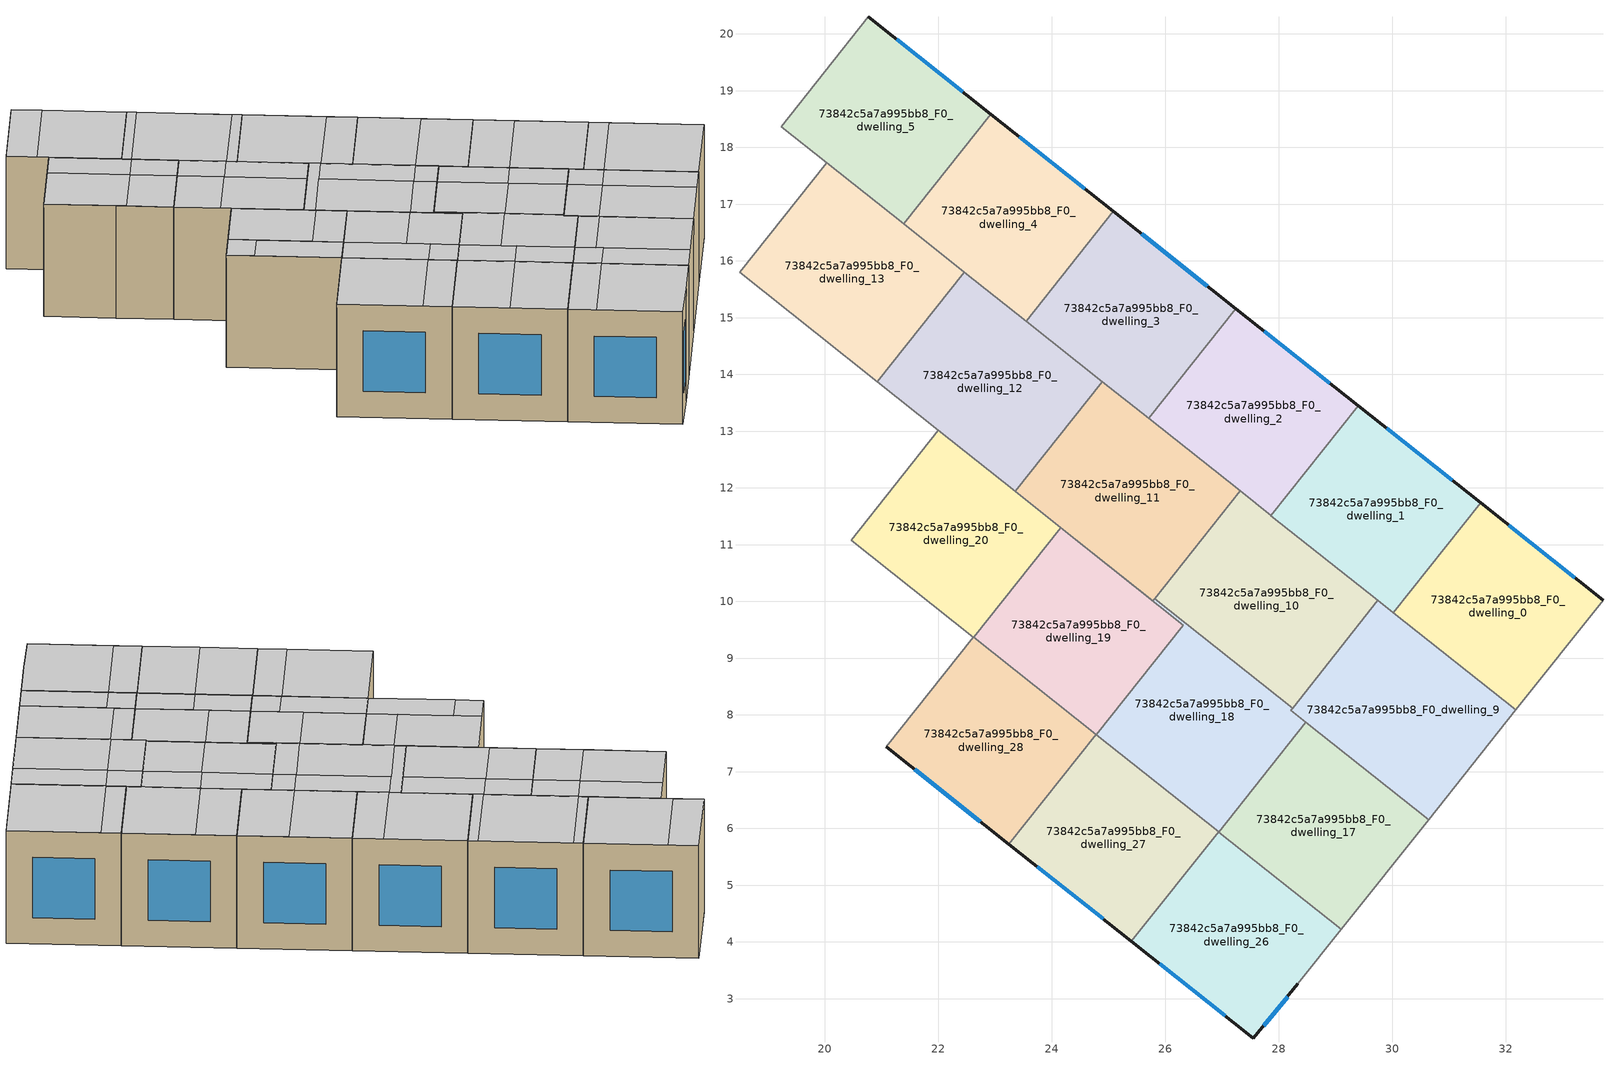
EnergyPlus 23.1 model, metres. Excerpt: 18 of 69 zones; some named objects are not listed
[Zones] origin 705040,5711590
73842c5a7a995bb8_F0_dwelling_0
 floor ground (EU_floor_Construction): 33.72,10.03 32.18,8.09 30.02,9.8 31.56,11.74 z0
 wall outside (EU_wall_Construction): 33.72,10.03 31.56,11.74 z0:3
 wall to 73842c5a7a995bb8_F0_dwelling_1 (EU_wall_Construction): 31.56,11.74 30.02,9.8 z0:3
 wall adiabatic (EU_wall_Construction): 32.18,8.09 33.72,10.03 z0:3
 wall to 73842c5a7a995bb8_F0_dwelling_9 (EU_wall_Construction): 30.02,9.8 32.18,8.09 z0:3
 window (EU_Window_Construction): 33.22,10.42 32.06,11.34 z0.69:2.31
 ceiling to 73842c5a7a995bb8_F1_dwelling_0 (EU_floor_Construction): 32.18,8.09 33.71,10.03 31.95,11.43 30.41,9.49 z3
 ceiling to 73842c5a7a995bb8_F1_dwelling_1 (EU_floor_Construction): 30.41,9.49 31.95,11.43 31.56,11.74 30.02,9.8 z3
73842c5a7a995bb8_F0_dwelling_1
 floor ground (EU_floor_Construction): 31.56,11.74 30.02,9.8 27.87,11.51 29.4,13.45 z0
 wall outside (EU_wall_Construction): 31.56,11.74 29.4,13.45 z0:3
 wall to 73842c5a7a995bb8_F0_dwelling_2 (EU_wall_Construction): 29.4,13.45 27.87,11.51 z0:3
 wall to 73842c5a7a995bb8_F0_dwelling_10 (EU_wall_Construction): 27.87,11.51 29.75,10.02 z0:3
 wall to 73842c5a7a995bb8_F0_dwelling_9 (EU_wall_Construction): 29.75,10.02 30.02,9.8 z0:3
 window (EU_Window_Construction): 31.06,12.13 29.9,13.05 z0.69:2.31
 ceiling to 73842c5a7a995bb8_F1_dwelling_1 (EU_floor_Construction): 30.02,9.8 31.56,11.74 30.19,12.83 28.65,10.89 z3
 ceiling to 73842c5a7a995bb8_F1_dwelling_2 (EU_floor_Construction): 28.65,10.89 30.19,12.83 29.4,13.45 27.87,11.51 z3
73842c5a7a995bb8_F0_dwelling_10
 floor ground (EU_floor_Construction): 29.75,10.02 28.24,8.12 25.82,10.05 27.32,11.95 z0
 wall to 73842c5a7a995bb8_F0_dwelling_18 (EU_wall_Construction): 25.82,10.05 28.24,8.12 z0:3
 wall to 73842c5a7a995bb8_F0_dwelling_9 (EU_wall_Construction): 28.24,8.12 29.75,10.02 z0:3
 wall to 73842c5a7a995bb8_F0_dwelling_11 (EU_wall_Construction): 27.32,11.95 25.82,10.05 z0:3
 wall to 73842c5a7a995bb8_F0_dwelling_2 (EU_wall_Construction): 27.87,11.51 27.32,11.95 z0:3
 ceiling to 73842c5a7a995bb8_F1_dwelling_13 (EU_floor_Construction): 27.14,9 28.13,10.25 26.81,11.3 25.82,10.05 z3
 ceiling to 73842c5a7a995bb8_F1_dwelling_12 (EU_floor_Construction): 28.24,8.12 29.24,9.37 28.13,10.25 27.14,9 z3
 ceiling to 73842c5a7a995bb8_F1_dwelling_1 (EU_floor_Construction): 29.24,9.37 29.75,10.02 28.65,10.89 28.14,10.25 z3
 ceiling to 73842c5a7a995bb8_F1_dwelling_2 (EU_floor_Construction): 28.14,10.25 28.65,10.89 27.32,11.95 26.81,11.3 z3
73842c5a7a995bb8_F0_dwelling_11
 floor ground (EU_floor_Construction): 27.32,11.95 25.79,10.01 23.36,11.94 24.89,13.88 z0
 wall to 73842c5a7a995bb8_F0_dwelling_12 (EU_wall_Construction): 24.89,13.88 23.36,11.94 z0:3
 wall to 73842c5a7a995bb8_F0_dwelling_2 (EU_wall_Construction): 27.32,11.95 25.71,13.23 z0:3
 wall to 73842c5a7a995bb8_F0_dwelling_18 (EU_wall_Construction): 24.17,11.3 25.79,10.01 25.82,10.05 z0:3
 wall to 73842c5a7a995bb8_F0_dwelling_3 (EU_wall_Construction): 25.71,13.23 24.89,13.88 z0:3
 wall to 73842c5a7a995bb8_F0_dwelling_20 (EU_wall_Construction): 23.36,11.94 24.17,11.3 z0:3
 ceiling to 73842c5a7a995bb8_F1_dwelling_14 (EU_floor_Construction): 25.34,10.37 26.37,11.65 24.6,13.06 23.58,11.77 z3
 ceiling to 73842c5a7a995bb8_F1_dwelling_3 (EU_floor_Construction): 26.37,11.65 26.88,12.29 25.12,13.7 24.61,13.05 z3
 ceiling adiabatic (EU_roof_Construction): 24.61,13.05 25.12,13.7 24.89,13.88 23.36,11.94 23.58,11.77 z3
 ceiling to 73842c5a7a995bb8_F1_dwelling_13 (EU_floor_Construction): 25.82,10.05 26.81,11.3 26.37,11.65 25.34,10.37 25.79,10.01 z3
 ceiling to 73842c5a7a995bb8_F1_dwelling_2 (EU_floor_Construction): 26.81,11.3 27.32,11.95 26.88,12.29 26.37,11.65 z3
73842c5a7a995bb8_F0_dwelling_12
 floor ground (EU_floor_Construction): 24.89,13.88 23.36,11.94 20.93,13.87 22.46,15.8 z0
 wall to 73842c5a7a995bb8_F0_dwelling_13 (EU_wall_Construction): 22.46,15.8 20.93,13.87 z0:3
 wall to 73842c5a7a995bb8_F0_dwelling_3 (EU_wall_Construction): 24.89,13.88 23.55,14.94 z0:3
 wall to 73842c5a7a995bb8_F0_dwelling_20 (EU_wall_Construction): 22,13.02 23.36,11.94 z0:3
 wall to 73842c5a7a995bb8_F0_dwelling_4 (EU_wall_Construction): 23.55,14.94 22.47,15.8 z0:3
 wall to 73842c5a7a995bb8_F0_dwelling_21 (EU_wall_Construction): 20.93,13.87 22,13.02 z0:3
 ceiling adiabatic (EU_roof_Construction): 23.36,11.94 24.38,13.23 22.83,14.46 21.81,13.17 z3
 ceiling to 73842c5a7a995bb8_F1_dwelling_16 (EU_floor_Construction): 21.81,13.17 22.83,14.46 21.95,15.16 20.93,13.87 z3
 ceiling to 73842c5a7a995bb8_F1_dwelling_4 (EU_floor_Construction): 24.38,13.23 24.89,13.88 23.35,15.1 22.84,14.45 z3
 ceiling to 73842c5a7a995bb8_F1_dwelling_5 (EU_floor_Construction): 22.84,14.45 23.35,15.1 22.46,15.8 21.95,15.16 z3
73842c5a7a995bb8_F0_dwelling_13
 floor ground (EU_floor_Construction): 22.46,15.8 20.93,13.87 18.5,15.8 20.04,17.73 z0
 wall to 73842c5a7a995bb8_F0_dwelling_14 (EU_wall_Construction): 20.04,17.73 18.5,15.8 z0:3
 wall to 73842c5a7a995bb8_F0_dwelling_5 (EU_wall_Construction): 21.39,16.65 20.04,17.73 z0:3
 wall to 73842c5a7a995bb8_F0_dwelling_22 (EU_wall_Construction): 18.5,15.8 19.85,14.73 z0:3
 wall to 73842c5a7a995bb8_F0_dwelling_21 (EU_wall_Construction): 19.85,14.73 20.93,13.87 z0:3
 wall to 73842c5a7a995bb8_F0_dwelling_4 (EU_wall_Construction): 22.46,15.8 21.39,16.65 z0:3
 ceiling to 73842c5a7a995bb8_F1_dwelling_5 (EU_floor_Construction): 21.95,15.16 22.46,15.8 21.59,16.5 21.08,15.86 z3
 ceiling to 73842c5a7a995bb8_F1_dwelling_17 (EU_floor_Construction): 20.04,14.57 21.07,15.86 19.52,17.09 18.5,15.8 z3
 ceiling to 73842c5a7a995bb8_F1_dwelling_16 (EU_floor_Construction): 20.93,13.87 21.95,15.16 21.07,15.86 20.04,14.57 z3
 ceiling to 73842c5a7a995bb8_F1_dwelling_6 (EU_floor_Construction): 21.08,15.86 21.59,16.5 20.04,17.73 19.52,17.09 z3
73842c5a7a995bb8_F0_dwelling_17
 floor ground (EU_floor_Construction): 30.64,6.16 29.11,4.22 26.95,5.94 28.48,7.87 z0
 wall to 73842c5a7a995bb8_F0_dwelling_18 (EU_wall_Construction): 28.48,7.87 26.95,5.94 z0:3
 wall adiabatic (EU_wall_Construction): 29.11,4.22 30.64,6.16 z0:3
 wall to 73842c5a7a995bb8_F0_dwelling_26 (EU_wall_Construction): 26.95,5.94 29.11,4.22 z0:3
 wall to 73842c5a7a995bb8_F0_dwelling_9 (EU_wall_Construction): 30.64,6.16 28.48,7.87 z0:3
 ceiling to 73842c5a7a995bb8_F1_dwelling_22 (EU_floor_Construction): 29.11,4.22 29.62,4.87 27.99,6.16 27.48,5.51 z3
 ceiling to 73842c5a7a995bb8_F1_dwelling_12 (EU_floor_Construction): 27.85,6.27 28.87,7.56 28.48,7.87 27.46,6.58 z3
 ceiling to 73842c5a7a995bb8_F1_dwelling_23 (EU_floor_Construction): 27.48,5.51 27.99,6.16 27.46,6.58 26.95,5.94 z3
 ceiling adiabatic (EU_roof_Construction): 29.62,4.87 29.11,4.22 30.64,6.16 28.87,7.56 27.85,6.27 27.46,6.58 z3
73842c5a7a995bb8_F0_dwelling_18
 floor ground (EU_floor_Construction): 26.32,9.58 24.17,11.3 25.79,10.01 25.82,10.05 28.24,8.12 28.21,8.08 28.48,7.87 26.95,5.94 24.79,7.65 z0
 wall to 73842c5a7a995bb8_F0_dwelling_19 (EU_wall_Construction): 24.17,11.3 26.32,9.58 24.79,7.65 z0:3
 wall to 73842c5a7a995bb8_F0_dwelling_27 (EU_wall_Construction): 24.79,7.65 26.94,5.94 z0:3
 wall to 73842c5a7a995bb8_F0_dwelling_9 (EU_wall_Construction): 28.48,7.87 28.21,8.08 28.24,8.12 z0:3
 ceiling to 73842c5a7a995bb8_F1_dwelling_12 (EU_floor_Construction): 27.46,6.58 28.48,7.87 28.21,8.08 28.24,8.12 27.14,9 26.08,7.67 z3
 ceiling to 73842c5a7a995bb8_F1_dwelling_23 (EU_floor_Construction): 26.95,5.94 27.46,6.58 26.38,7.44 25.86,6.8 z3
 ceiling to 73842c5a7a995bb8_F1_dwelling_13 (EU_floor_Construction): 26.08,7.67 27.14,9 25.82,10.05 25.79,10.01 25.34,10.36 26.32,9.58 25.3,8.3 z3
 ceiling to 73842c5a7a995bb8_F1_dwelling_24 (EU_floor_Construction): 25.86,6.8 26.38,7.44 25.3,8.3 24.79,7.65 z3
73842c5a7a995bb8_F0_dwelling_19
 floor ground (EU_floor_Construction): 26.32,9.58 24.79,7.65 22.63,9.37 24.17,11.3 z0
 wall to 73842c5a7a995bb8_F0_dwelling_20 (EU_wall_Construction): 24.17,11.3 22.63,9.37 z0:3
 wall to 73842c5a7a995bb8_F0_dwelling_28 (EU_wall_Construction): 22.63,9.37 24.78,7.66 z0:3
 ceiling to 73842c5a7a995bb8_F1_dwelling_13 (EU_floor_Construction): 25.3,8.3 26.32,9.58 25.34,10.36 24.32,9.08 z3
 ceiling to 73842c5a7a995bb8_F1_dwelling_25 (EU_floor_Construction): 24.24,8.09 24.76,8.73 23.14,10.01 22.63,9.37 z3
 ceiling to 73842c5a7a995bb8_F1_dwelling_24 (EU_floor_Construction): 24.79,7.65 25.3,8.3 24.76,8.73 24.24,8.09 z3
 ceiling adiabatic (EU_roof_Construction): 25.3,8.3 24.32,9.08 25.34,10.36 24.17,11.3 23.14,10.01 z3
73842c5a7a995bb8_F0_dwelling_2
 floor ground (EU_floor_Construction): 29.4,13.45 27.87,11.51 25.71,13.23 27.25,15.16 z0
 wall outside (EU_wall_Construction): 29.4,13.45 27.25,15.16 z0:3
 wall to 73842c5a7a995bb8_F0_dwelling_3 (EU_wall_Construction): 27.25,15.16 25.71,13.23 z0:3
 window (EU_Window_Construction): 28.9,13.85 27.75,14.77 z0.69:2.31
 ceiling adiabatic (EU_roof_Construction): 26.88,12.29 28.42,14.23 27.25,15.16 25.71,13.23 z3
 ceiling to 73842c5a7a995bb8_F1_dwelling_2 (EU_floor_Construction): 27.87,11.51 29.4,13.45 28.42,14.23 26.88,12.29 z3
73842c5a7a995bb8_F0_dwelling_20
 floor ground (EU_floor_Construction): 24.17,11.3 22.63,9.37 20.47,11.08 22.01,13.02 z0
 wall to 73842c5a7a995bb8_F0_dwelling_21 (EU_wall_Construction): 22.01,13.02 20.47,11.08 z0:3
 wall to 73842c5a7a995bb8_F0_dwelling_29 (EU_wall_Construction): 20.47,11.08 22.62,9.37 z0:3
 ceiling to 73842c5a7a995bb8_F1_dwelling_26 (EU_floor_Construction): 22.62,9.37 23.14,10.01 21.52,11.3 21,10.66 z3
 ceiling to 73842c5a7a995bb8_F1_dwelling_15 (EU_floor_Construction): 22.55,10.48 23.58,11.77 22.01,13.02 20.98,11.73 z3
 ceiling to 73842c5a7a995bb8_F1_dwelling_14 (EU_floor_Construction): 23.14,10.01 24.17,11.3 23.58,11.77 22.55,10.48 z3
 ceiling to 73842c5a7a995bb8_F1_dwelling_27 (EU_floor_Construction): 21,10.66 21.52,11.3 20.98,11.73 20.47,11.08 z3
73842c5a7a995bb8_F0_dwelling_26
 floor ground (EU_floor_Construction): 29.11,4.22 28.34,3.26 27.55,2.3 25.41,4.01 26.94,5.94 z0
 wall outside (EU_wall_Construction): 25.41,4.01 27.55,2.3 28.34,3.26 z0:3
 wall adiabatic (EU_wall_Construction): 28.34,3.26 29.11,4.22 z0:3
 wall to 73842c5a7a995bb8_F0_dwelling_27 (EU_wall_Construction): 26.94,5.94 25.41,4.01 z0:3
 window (EU_Window_Construction): 27.74,2.53 28.16,3.04 / 25.9,3.61 27.06,2.7 z0.69:2.31
 ceiling to 73842c5a7a995bb8_F1_dwelling_22 (EU_floor_Construction): 28.34,3.26 29.11,4.22 27.48,5.51 25.95,3.58 27.55,2.3 z3
 ceiling to 73842c5a7a995bb8_F1_dwelling_23 (EU_floor_Construction): 25.95,3.58 27.48,5.51 26.95,5.94 25.41,4.01 z3
73842c5a7a995bb8_F0_dwelling_27
 floor ground (EU_floor_Construction): 26.94,5.94 25.41,4.01 23.25,5.72 24.78,7.66 z0
 wall outside (EU_wall_Construction): 23.25,5.72 25.41,4.01 z0:3
 wall to 73842c5a7a995bb8_F0_dwelling_28 (EU_wall_Construction): 24.78,7.66 23.25,5.72 z0:3
 window (EU_Window_Construction): 23.75,5.33 24.91,4.41 z0.69:2.31
 ceiling to 73842c5a7a995bb8_F1_dwelling_23 (EU_floor_Construction): 25.41,4.01 26.94,5.94 25.86,6.8 24.33,4.87 z3
 ceiling to 73842c5a7a995bb8_F1_dwelling_24 (EU_floor_Construction): 24.33,4.87 25.86,6.8 24.78,7.66 23.25,5.72 z3
73842c5a7a995bb8_F0_dwelling_28
 floor ground (EU_floor_Construction): 24.78,7.66 23.25,5.72 21.09,7.44 22.62,9.37 z0
 wall outside (EU_wall_Construction): 21.09,7.44 23.25,5.72 z0:3
 wall to 73842c5a7a995bb8_F0_dwelling_29 (EU_wall_Construction): 22.62,9.37 21.09,7.44 z0:3
 window (EU_Window_Construction): 21.59,7.04 22.75,6.12 z0.69:2.31
 ceiling to 73842c5a7a995bb8_F1_dwelling_24 (EU_floor_Construction): 23.25,5.72 24.78,7.66 24.24,8.09 22.71,6.15 z3
 ceiling to 73842c5a7a995bb8_F1_dwelling_25 (EU_floor_Construction): 22.71,6.15 24.24,8.09 22.62,9.37 21.09,7.44 z3
73842c5a7a995bb8_F0_dwelling_3
 floor ground (EU_floor_Construction): 27.25,15.16 25.71,13.23 23.55,14.94 25.09,16.88 z0
 wall outside (EU_wall_Construction): 27.25,15.16 25.09,16.88 z0:3
 wall to 73842c5a7a995bb8_F0_dwelling_4 (EU_wall_Construction): 25.09,16.88 23.55,14.94 z0:3
 window (EU_Window_Construction): 26.75,15.56 25.59,16.48 z0.69:2.31
 ceiling adiabatic (EU_roof_Construction): 25.12,13.7 26.66,15.63 25.09,16.88 23.55,14.94 z3
 ceiling to 73842c5a7a995bb8_F1_dwelling_3 (EU_floor_Construction): 25.71,13.23 27.25,15.16 26.66,15.63 25.12,13.7 z3
73842c5a7a995bb8_F0_dwelling_4
 floor ground (EU_floor_Construction): 25.09,16.88 23.55,14.94 21.39,16.66 22.93,18.59 z0
 wall outside (EU_wall_Construction): 25.09,16.88 22.93,18.59 z0:3
 wall to 73842c5a7a995bb8_F0_dwelling_5 (EU_wall_Construction): 22.93,18.59 21.39,16.66 z0:3
 window (EU_Window_Construction): 24.59,17.27 23.43,18.19 z0.69:2.31
 ceiling to 73842c5a7a995bb8_F1_dwelling_5 (EU_floor_Construction): 23.35,15.1 24.89,17.03 23.12,18.43 21.59,16.5 z3
 ceiling to 73842c5a7a995bb8_F1_dwelling_6 (EU_floor_Construction): 21.59,16.5 23.12,18.43 22.93,18.59 21.39,16.66 z3
 ceiling adiabatic (EU_roof_Construction): 23.55,14.94 25.09,16.88 24.89,17.03 23.35,15.1 z3
73842c5a7a995bb8_F0_dwelling_5
 floor ground (EU_floor_Construction): 22.93,18.59 21.39,16.66 19.24,18.37 20.77,20.3 z0
 wall outside (EU_wall_Construction): 22.93,18.59 20.77,20.3 z0:3
 wall to 73842c5a7a995bb8_F0_dwelling_6 (EU_wall_Construction): 20.77,20.3 19.24,18.37 z0:3
 wall to 73842c5a7a995bb8_F0_dwelling_14 (EU_wall_Construction): 19.24,18.37 20.04,17.73 z0:3
 window (EU_Window_Construction): 22.43,18.99 21.27,19.91 z0.69:2.31
 ceiling to 73842c5a7a995bb8_F1_dwelling_6 (EU_floor_Construction): 21.39,16.66 22.93,18.59 21.36,19.84 19.82,17.9 z3
 ceiling to 73842c5a7a995bb8_F1_dwelling_7 (EU_floor_Construction): 19.82,17.9 21.36,19.84 20.77,20.3 19.24,18.37 z3
73842c5a7a995bb8_F0_dwelling_9
 floor ground (EU_floor_Construction): 32.18,8.09 30.64,6.16 28.21,8.08 29.75,10.02 z0
 wall adiabatic (EU_wall_Construction): 30.64,6.16 32.18,8.09 z0:3
 ceiling to 73842c5a7a995bb8_F1_dwelling_11 (EU_floor_Construction): 30.64,6.16 31.67,7.45 29.9,8.85 28.87,7.56 z3
 ceiling to 73842c5a7a995bb8_F1_dwelling_0 (EU_floor_Construction): 31.67,7.45 32.18,8.09 30.41,9.49 29.9,8.85 z3
 ceiling to 73842c5a7a995bb8_F1_dwelling_12 (EU_floor_Construction): 28.87,7.56 29.9,8.85 29.24,9.37 28.21,8.08 z3
 ceiling to 73842c5a7a995bb8_F1_dwelling_1 (EU_floor_Construction): 29.9,8.85 30.41,9.49 29.75,10.02 29.24,9.37 z3
[Building]
EU S2 Campaign: North Axis=0; Terrain=City; Solar Distribution=FullExterior
[Site:Location]
London: Latitude=51.5; Longitude=-0.5; Time Zone=0; Elevation=25
[SizingPeriod:WeatherFileDays]
AnnualSizingPeriod: Begin Month=1; Begin Day of Month=1; End Month=12; End Day of Month=31; Day of Week for Start Day=Monday; Use Weather File Daylight Saving Period=No; Use Weather File Rain and Snow Indicators=No
[MATERIAL]
EU_InternalMass_Material: Roughness=MediumRough; Thickness=0.1; Conductivity=1; Density=1800; Specific Heat=900; Thermal Absorptance=0.9; Solar Absorptance=0.7; Visible Absorptance=0.7
[MATERIAL:NOMASS] Roughness=MediumRough; Thermal Absorptance=0.9; Solar Absorptance=0.7; Visible Absorptance=0.7
Name | Thermal Resistance
EU_wall_NoMass | 0.635353
EU_roof_NoMass | 0.675062
EU_floor_NoMass | 1.96382
[WINDOWMATERIAL:SIMPLEGLAZINGSYSTEM]
EU_Window_SimpleGlazing: UFactor=2.96269; Solar Heat Gain Coefficient=0.76; Visible Transmittance=0.76
[CONSTRUCTION]
EU_wall_Construction: EU_wall_NoMass
EU_roof_Construction: EU_roof_NoMass
EU_floor_Construction: EU_floor_NoMass
EU_InternalMass_Construction: EU_InternalMass_Material
EU_Window_Construction: EU_Window_SimpleGlazing
[ZONE] Type=1; Multiplier=1; Ceiling Height=autocalculate; Floor Area=autocalculate; Part of Total Floor Area=Yes
Name | Volume
73842c5a7a995bb8_F0_dwelling_0 | 20.4207
73842c5a7a995bb8_F0_dwelling_1 | 20.4265
73842c5a7a995bb8_F0_dwelling_10 | 22.5198
73842c5a7a995bb8_F0_dwelling_11 | 22.9724
73842c5a7a995bb8_F0_dwelling_12 | 22.9819
73842c5a7a995bb8_F0_dwelling_13; 73842c5a7a995bb8_F0_dwelling_9 | 22.9768
73842c5a7a995bb8_F0_dwelling_17; 73842c5a7a995bb8_F0_dwelling_28 | 20.4221
73842c5a7a995bb8_F0_dwelling_18 | 20.8806
73842c5a7a995bb8_F0_dwelling_19; 73842c5a7a995bb8_F0_dwelling_26 | 20.417
73842c5a7a995bb8_F0_dwelling_2 | 20.4199
73842c5a7a995bb8_F0_dwelling_20 | 20.4287
73842c5a7a995bb8_F0_dwelling_27 | 20.4229
73842c5a7a995bb8_F0_dwelling_3 | 20.4258
73842c5a7a995bb8_F0_dwelling_4 | 20.4192
73842c5a7a995bb8_F0_dwelling_5 | 20.425
[INTERNALMASS] Construction=EU_InternalMass_Construction
Name | Zone or ZoneList | Surface Area
73842c5a7a995bb8_F0_dwelling_0_EU_InternalMass | 73842c5a7a995bb8_F0_dwelling_0 | 6.80707
73842c5a7a995bb8_F0_dwelling_1_EU_InternalMass | 73842c5a7a995bb8_F0_dwelling_1 | 6.80872
73842c5a7a995bb8_F0_dwelling_2_EU_InternalMass | 73842c5a7a995bb8_F0_dwelling_2 | 6.80699
73842c5a7a995bb8_F0_dwelling_3_EU_InternalMass | 73842c5a7a995bb8_F0_dwelling_3 | 6.80832
73842c5a7a995bb8_F0_dwelling_4_EU_InternalMass | 73842c5a7a995bb8_F0_dwelling_4 | 6.80648
73842c5a7a995bb8_F0_dwelling_5_EU_InternalMass | 73842c5a7a995bb8_F0_dwelling_5 | 6.8081
73842c5a7a995bb8_F0_dwelling_9_EU_InternalMass | 73842c5a7a995bb8_F0_dwelling_9 | 7.6587
73842c5a7a995bb8_F0_dwelling_10_EU_InternalMass | 73842c5a7a995bb8_F0_dwelling_10 | 7.50638
73842c5a7a995bb8_F0_dwelling_11_EU_InternalMass | 73842c5a7a995bb8_F0_dwelling_11 | 7.65716
73842c5a7a995bb8_F0_dwelling_12_EU_InternalMass | 73842c5a7a995bb8_F0_dwelling_12 | 7.66063
73842c5a7a995bb8_F0_dwelling_13_EU_InternalMass | 73842c5a7a995bb8_F0_dwelling_13 | 7.6587
73842c5a7a995bb8_F0_dwelling_17_EU_InternalMass | 73842c5a7a995bb8_F0_dwelling_17 | 6.80738
73842c5a7a995bb8_F0_dwelling_18_EU_InternalMass | 73842c5a7a995bb8_F0_dwelling_18 | 6.9599
73842c5a7a995bb8_F0_dwelling_19_EU_InternalMass | 73842c5a7a995bb8_F0_dwelling_19 | 6.80576
73842c5a7a995bb8_F0_dwelling_20_EU_InternalMass | 73842c5a7a995bb8_F0_dwelling_20 | 6.80923
73842c5a7a995bb8_F0_dwelling_26_EU_InternalMass | 73842c5a7a995bb8_F0_dwelling_26 | 6.80732
73842c5a7a995bb8_F0_dwelling_27_EU_InternalMass | 73842c5a7a995bb8_F0_dwelling_27 | 6.80738
73842c5a7a995bb8_F0_dwelling_28_EU_InternalMass | 73842c5a7a995bb8_F0_dwelling_28 | 6.80759
[OTHEREQUIPMENT] Fuel Type=Electricity; Design Level Calculation Method=Watts/Area; Power per Zone Floor Area=1; Fraction Latent=0; Fraction Radiant=0; Fraction Lost=0; Carbon Dioxide Generation Rate=0; EndUse Subcategory=EU_Step8_InternalGains
Name | Zone or ZoneList or Space or SpaceList | Schedule
EU_Step8_InternalGain_73842c5a7a995bb8_F0_dwelling_0_f000 | 73842c5a7a995bb8_F0_dwelling_0 | EU_Step8_GainSchedule_73842c5a7a995bb8_F0_dwelling_0_f000
EU_Step8_InternalGain_73842c5a7a995bb8_F0_dwelling_1_f000 | 73842c5a7a995bb8_F0_dwelling_1 | EU_Step8_GainSchedule_73842c5a7a995bb8_F0_dwelling_1_f000
EU_Step8_InternalGain_73842c5a7a995bb8_F0_dwelling_2_f000 | 73842c5a7a995bb8_F0_dwelling_2 | EU_Step8_GainSchedule_73842c5a7a995bb8_F0_dwelling_2_f000
EU_Step8_InternalGain_73842c5a7a995bb8_F0_dwelling_3_f000 | 73842c5a7a995bb8_F0_dwelling_3 | EU_Step8_GainSchedule_73842c5a7a995bb8_F0_dwelling_3_f000
EU_Step8_InternalGain_73842c5a7a995bb8_F0_dwelling_4_f000 | 73842c5a7a995bb8_F0_dwelling_4 | EU_Step8_GainSchedule_73842c5a7a995bb8_F0_dwelling_4_f000
EU_Step8_InternalGain_73842c5a7a995bb8_F0_dwelling_5_f000 | 73842c5a7a995bb8_F0_dwelling_5 | EU_Step8_GainSchedule_73842c5a7a995bb8_F0_dwelling_5_f000
EU_Step8_InternalGain_73842c5a7a995bb8_F0_dwelling_9_f000 | 73842c5a7a995bb8_F0_dwelling_9 | EU_Step8_GainSchedule_73842c5a7a995bb8_F0_dwelling_9_f000
EU_Step8_InternalGain_73842c5a7a995bb8_F0_dwelling_10_f000 | 73842c5a7a995bb8_F0_dwelling_10 | EU_Step8_GainSchedule_73842c5a7a995bb8_F0_dwelling_10_f000
EU_Step8_InternalGain_73842c5a7a995bb8_F0_dwelling_11_f000 | 73842c5a7a995bb8_F0_dwelling_11 | EU_Step8_GainSchedule_73842c5a7a995bb8_F0_dwelling_11_f000
EU_Step8_InternalGain_73842c5a7a995bb8_F0_dwelling_12_f000 | 73842c5a7a995bb8_F0_dwelling_12 | EU_Step8_GainSchedule_73842c5a7a995bb8_F0_dwelling_12_f000
EU_Step8_InternalGain_73842c5a7a995bb8_F0_dwelling_13_f000 | 73842c5a7a995bb8_F0_dwelling_13 | EU_Step8_GainSchedule_73842c5a7a995bb8_F0_dwelling_13_f000
EU_Step8_InternalGain_73842c5a7a995bb8_F0_dwelling_17_f000 | 73842c5a7a995bb8_F0_dwelling_17 | EU_Step8_GainSchedule_73842c5a7a995bb8_F0_dwelling_17_f000
EU_Step8_InternalGain_73842c5a7a995bb8_F0_dwelling_18_f000 | 73842c5a7a995bb8_F0_dwelling_18 | EU_Step8_GainSchedule_73842c5a7a995bb8_F0_dwelling_18_f000
EU_Step8_InternalGain_73842c5a7a995bb8_F0_dwelling_19_f000 | 73842c5a7a995bb8_F0_dwelling_19 | EU_Step8_GainSchedule_73842c5a7a995bb8_F0_dwelling_19_f000
EU_Step8_InternalGain_73842c5a7a995bb8_F0_dwelling_20_f000 | 73842c5a7a995bb8_F0_dwelling_20 | EU_Step8_GainSchedule_73842c5a7a995bb8_F0_dwelling_20_f000
EU_Step8_InternalGain_73842c5a7a995bb8_F0_dwelling_26_f000 | 73842c5a7a995bb8_F0_dwelling_26 | EU_Step8_GainSchedule_73842c5a7a995bb8_F0_dwelling_26_f000
EU_Step8_InternalGain_73842c5a7a995bb8_F0_dwelling_27_f000 | 73842c5a7a995bb8_F0_dwelling_27 | EU_Step8_GainSchedule_73842c5a7a995bb8_F0_dwelling_27_f000
EU_Step8_InternalGain_73842c5a7a995bb8_F0_dwelling_28_f000 | 73842c5a7a995bb8_F0_dwelling_28 | EU_Step8_GainSchedule_73842c5a7a995bb8_F0_dwelling_28_f000
[ZONEVENTILATION:DESIGNFLOWRATE] Schedule=EU_AlwaysOn; Design Flow Rate Calculation Method=AirChanges/Hour; Air Changes per Hour=0.555504; Ventilation Type=Natural; Fan Pressure Rise=0; Fan Total Efficiency=1; Constant Term Coefficient=1; Temperature Term Coefficient=0; Velocity Term Coefficient=0; Velocity Squared Term Coefficient=0; Minimum Indoor Temperature=-100; Maximum Indoor Temperature=100; Delta Temperature=-100; Minimum Outdoor Temperature=-100; Maximum Outdoor Temperature=100; Maximum Wind Speed=40
Name | Zone or ZoneList or Space or SpaceList
EU_ConstantAir_73842c5a7a995bb8_F0_dwelling_0 | 73842c5a7a995bb8_F0_dwelling_0
EU_ConstantAir_73842c5a7a995bb8_F0_dwelling_1 | 73842c5a7a995bb8_F0_dwelling_1
EU_ConstantAir_73842c5a7a995bb8_F0_dwelling_2 | 73842c5a7a995bb8_F0_dwelling_2
EU_ConstantAir_73842c5a7a995bb8_F0_dwelling_3 | 73842c5a7a995bb8_F0_dwelling_3
EU_ConstantAir_73842c5a7a995bb8_F0_dwelling_4 | 73842c5a7a995bb8_F0_dwelling_4
EU_ConstantAir_73842c5a7a995bb8_F0_dwelling_5 | 73842c5a7a995bb8_F0_dwelling_5
EU_ConstantAir_73842c5a7a995bb8_F0_dwelling_9 | 73842c5a7a995bb8_F0_dwelling_9
EU_ConstantAir_73842c5a7a995bb8_F0_dwelling_10 | 73842c5a7a995bb8_F0_dwelling_10
EU_ConstantAir_73842c5a7a995bb8_F0_dwelling_11 | 73842c5a7a995bb8_F0_dwelling_11
EU_ConstantAir_73842c5a7a995bb8_F0_dwelling_12 | 73842c5a7a995bb8_F0_dwelling_12
EU_ConstantAir_73842c5a7a995bb8_F0_dwelling_13 | 73842c5a7a995bb8_F0_dwelling_13
EU_ConstantAir_73842c5a7a995bb8_F0_dwelling_17 | 73842c5a7a995bb8_F0_dwelling_17
EU_ConstantAir_73842c5a7a995bb8_F0_dwelling_18 | 73842c5a7a995bb8_F0_dwelling_18
EU_ConstantAir_73842c5a7a995bb8_F0_dwelling_19 | 73842c5a7a995bb8_F0_dwelling_19
EU_ConstantAir_73842c5a7a995bb8_F0_dwelling_20 | 73842c5a7a995bb8_F0_dwelling_20
EU_ConstantAir_73842c5a7a995bb8_F0_dwelling_26 | 73842c5a7a995bb8_F0_dwelling_26
EU_ConstantAir_73842c5a7a995bb8_F0_dwelling_27 | 73842c5a7a995bb8_F0_dwelling_27
EU_ConstantAir_73842c5a7a995bb8_F0_dwelling_28 | 73842c5a7a995bb8_F0_dwelling_28
[HVACTEMPLATE:ZONE:IDEALLOADSAIRSYSTEM] System Availability Schedule=EU_AlwaysOn; Maximum Heating Supply Air Temperature=50; Minimum Cooling Supply Air Temperature=13; Maximum Heating Supply Air Humidity Ratio=0.0156; Minimum Cooling Supply Air Humidity Ratio=0.0077; Heating Limit=NoLimit; Cooling Limit=NoLimit; Heating Availability Schedule=EU_AlwaysOn; Cooling Availability Schedule=EU_CoolingOff; Dehumidification Control Type=ConstantSensibleHeatRatio; Cooling Sensible Heat Ratio=0.7; Dehumidification Setpoint=60; Humidification Control Type=None; Humidification Setpoint=30; Outdoor Air Method=None; Outdoor Air Flow Rate per Person=0.00944; Outdoor Air Flow Rate per Zone Floor Area=0; Outdoor Air Flow Rate per Zone=0; Demand Controlled Ventilation Type=None; Outdoor Air Economizer Type=NoEconomizer; Heat Recovery Type=None; Sensible Heat Recovery Effectiveness=0.7; Latent Heat Recovery Effectiveness=0.65
Name | Template Thermostat
73842c5a7a995bb8_F0_dwelling_0 | EU_HeatOnly_73842c5a7a995bb8_F0_dwelling_0
73842c5a7a995bb8_F0_dwelling_1 | EU_HeatOnly_73842c5a7a995bb8_F0_dwelling_1
73842c5a7a995bb8_F0_dwelling_2 | EU_HeatOnly_73842c5a7a995bb8_F0_dwelling_2
73842c5a7a995bb8_F0_dwelling_3 | EU_HeatOnly_73842c5a7a995bb8_F0_dwelling_3
73842c5a7a995bb8_F0_dwelling_4 | EU_HeatOnly_73842c5a7a995bb8_F0_dwelling_4
73842c5a7a995bb8_F0_dwelling_5 | EU_HeatOnly_73842c5a7a995bb8_F0_dwelling_5
73842c5a7a995bb8_F0_dwelling_9 | EU_HeatOnly_73842c5a7a995bb8_F0_dwelling_9
73842c5a7a995bb8_F0_dwelling_10 | EU_HeatOnly_73842c5a7a995bb8_F0_dwelling_10
73842c5a7a995bb8_F0_dwelling_11 | EU_HeatOnly_73842c5a7a995bb8_F0_dwelling_11
73842c5a7a995bb8_F0_dwelling_12 | EU_HeatOnly_73842c5a7a995bb8_F0_dwelling_12
73842c5a7a995bb8_F0_dwelling_13 | EU_HeatOnly_73842c5a7a995bb8_F0_dwelling_13
73842c5a7a995bb8_F0_dwelling_17 | EU_HeatOnly_73842c5a7a995bb8_F0_dwelling_17
73842c5a7a995bb8_F0_dwelling_18 | EU_HeatOnly_73842c5a7a995bb8_F0_dwelling_18
73842c5a7a995bb8_F0_dwelling_19 | EU_HeatOnly_73842c5a7a995bb8_F0_dwelling_19
73842c5a7a995bb8_F0_dwelling_20 | EU_HeatOnly_73842c5a7a995bb8_F0_dwelling_20
73842c5a7a995bb8_F0_dwelling_26 | EU_HeatOnly_73842c5a7a995bb8_F0_dwelling_26
73842c5a7a995bb8_F0_dwelling_27 | EU_HeatOnly_73842c5a7a995bb8_F0_dwelling_27
73842c5a7a995bb8_F0_dwelling_28 | EU_HeatOnly_73842c5a7a995bb8_F0_dwelling_28
[SIZING:ZONE] Zone Cooling Design Supply Air Temperature Input Method=SupplyAirTemperature; Zone Cooling Design Supply Air Temperature=13; Zone Heating Design Supply Air Temperature Input Method=SupplyAirTemperature; Zone Heating Design Supply Air Temperature=50; Zone Cooling Design Supply Air Humidity Ratio=0.008; Zone Heating Design Supply Air Humidity Ratio=0.008; Cooling Design Air Flow Method=DesignDay; Cooling Design Air Flow Rate=0; Cooling Minimum Air Flow per Zone Floor Area=0.000762; Cooling Minimum Air Flow=0; Cooling Minimum Air Flow Fraction=0.2; Heating Design Air Flow Method=DesignDay; Heating Design Air Flow Rate=0; Heating Maximum Air Flow per Zone Floor Area=0.002032; Heating Maximum Air Flow=0.141576; Heating Maximum Air Flow Fraction=0.3; Account for Dedicated Outdoor Air System=No; Dedicated Outdoor Air System Control Strategy=NeutralSupplyAir; Dedicated Outdoor Air Low Setpoint Temperature for Design=autosize; Dedicated Outdoor Air High Setpoint Temperature for Design=autosize; Zone Load Sizing Method=Sensible Load Only No Latent Load; Zone Latent Cooling Design Supply Air Humidity Ratio Input Method=HumidityRatioDifference; Zone Cooling Design Supply Air Humidity Ratio Difference=0.005; Zone Latent Heating Design Supply Air Humidity Ratio Input Method=HumidityRatioDifference; Zone Humidification Design Supply Air Humidity Ratio Difference=0.005
73842c5a7a995bb8_F0_dwelling_0; 73842c5a7a995bb8_F0_dwelling_1; 73842c5a7a995bb8_F0_dwelling_2; 73842c5a7a995bb8_F0_dwelling_3; 73842c5a7a995bb8_F0_dwelling_4; 73842c5a7a995bb8_F0_dwelling_5; 73842c5a7a995bb8_F0_dwelling_9; 73842c5a7a995bb8_F0_dwelling_10; 73842c5a7a995bb8_F0_dwelling_11; 73842c5a7a995bb8_F0_dwelling_12; 73842c5a7a995bb8_F0_dwelling_13; 73842c5a7a995bb8_F0_dwelling_17; 73842c5a7a995bb8_F0_dwelling_18; 73842c5a7a995bb8_F0_dwelling_19; 73842c5a7a995bb8_F0_dwelling_20; 73842c5a7a995bb8_F0_dwelling_26; 73842c5a7a995bb8_F0_dwelling_27; 73842c5a7a995bb8_F0_dwelling_28
[SCHEDULE:CONSTANT]
Name | Hourly Value
EU_AlwaysOn | 1
EU_CoolingOff | 0
[SCHEDULE:FILE] Column Number=1; Rows to Skip at Top=0; Number of Hours of Data=8760; Column Separator=Comma; Interpolate to Timestep=No; Minutes per Item=60; Adjust Schedule for Daylight Savings=Yes
Name | File
EU_Step8_GainSchedule_73842c5a7a995bb8_F0_dwelling_0_f000 | ../../schedules/73842c5a7a995bb8/73842c5a7a995bb8_F0_dwelling_0_f000_gain.csv
EU_Step8_GainSchedule_73842c5a7a995bb8_F0_dwelling_1_f000 | ../../schedules/73842c5a7a995bb8/73842c5a7a995bb8_F0_dwelling_1_f000_gain.csv
EU_Step8_GainSchedule_73842c5a7a995bb8_F0_dwelling_2_f000 | ../../schedules/73842c5a7a995bb8/73842c5a7a995bb8_F0_dwelling_2_f000_gain.csv
EU_Step8_GainSchedule_73842c5a7a995bb8_F0_dwelling_3_f000 | ../../schedules/73842c5a7a995bb8/73842c5a7a995bb8_F0_dwelling_3_f000_gain.csv
EU_Step8_GainSchedule_73842c5a7a995bb8_F0_dwelling_4_f000 | ../../schedules/73842c5a7a995bb8/73842c5a7a995bb8_F0_dwelling_4_f000_gain.csv
EU_Step8_GainSchedule_73842c5a7a995bb8_F0_dwelling_5_f000 | ../../schedules/73842c5a7a995bb8/73842c5a7a995bb8_F0_dwelling_5_f000_gain.csv
EU_Step8_GainSchedule_73842c5a7a995bb8_F0_dwelling_9_f000 | ../../schedules/73842c5a7a995bb8/73842c5a7a995bb8_F0_dwelling_9_f000_gain.csv
EU_Step8_GainSchedule_73842c5a7a995bb8_F0_dwelling_10_f000 | ../../schedules/73842c5a7a995bb8/73842c5a7a995bb8_F0_dwelling_10_f000_gain.csv
EU_Step8_GainSchedule_73842c5a7a995bb8_F0_dwelling_11_f000 | ../../schedules/73842c5a7a995bb8/73842c5a7a995bb8_F0_dwelling_11_f000_gain.csv
EU_Step8_GainSchedule_73842c5a7a995bb8_F0_dwelling_12_f000 | ../../schedules/73842c5a7a995bb8/73842c5a7a995bb8_F0_dwelling_12_f000_gain.csv
EU_Step8_GainSchedule_73842c5a7a995bb8_F0_dwelling_13_f000 | ../../schedules/73842c5a7a995bb8/73842c5a7a995bb8_F0_dwelling_13_f000_gain.csv
EU_Step8_GainSchedule_73842c5a7a995bb8_F0_dwelling_17_f000 | ../../schedules/73842c5a7a995bb8/73842c5a7a995bb8_F0_dwelling_17_f000_gain.csv
EU_Step8_GainSchedule_73842c5a7a995bb8_F0_dwelling_18_f000 | ../../schedules/73842c5a7a995bb8/73842c5a7a995bb8_F0_dwelling_18_f000_gain.csv
EU_Step8_GainSchedule_73842c5a7a995bb8_F0_dwelling_19_f000 | ../../schedules/73842c5a7a995bb8/73842c5a7a995bb8_F0_dwelling_19_f000_gain.csv
EU_Step8_GainSchedule_73842c5a7a995bb8_F0_dwelling_20_f000 | ../../schedules/73842c5a7a995bb8/73842c5a7a995bb8_F0_dwelling_20_f000_gain.csv
EU_Step8_GainSchedule_73842c5a7a995bb8_F0_dwelling_26_f000 | ../../schedules/73842c5a7a995bb8/73842c5a7a995bb8_F0_dwelling_26_f000_gain.csv
EU_Step8_GainSchedule_73842c5a7a995bb8_F0_dwelling_27_f000 | ../../schedules/73842c5a7a995bb8/73842c5a7a995bb8_F0_dwelling_27_f000_gain.csv
EU_Step8_GainSchedule_73842c5a7a995bb8_F0_dwelling_28_f000 | ../../schedules/73842c5a7a995bb8/73842c5a7a995bb8_F0_dwelling_28_f000_gain.csv
